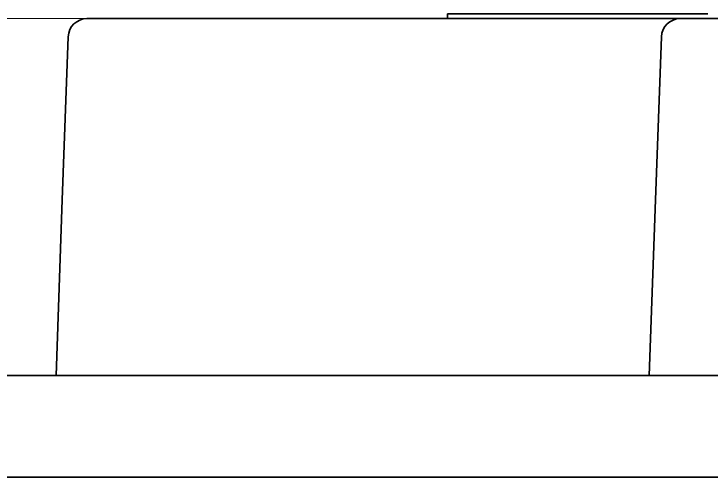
# Model space of a CAD drawing. Extents: x 5809 to 10669, y -850 to 3566.
# Drawn here: x 8672.5 to 8747.1, y 973 to 1022.5 of the extents above; entities that cross this region are included whole.
import ezdxf

# ---------------------------------------------------------------- set-up
doc = ezdxf.new("R2010")
doc.units = 0
doc.header["$LTSCALE"] = 5
doc.layers.get('0').update_dxf_attribs({"linetype": 'CONTINUOUS', "lineweight": 0})
doc.layers.add('1', color=7, linetype='CONTINUOUS', true_color=0xffffff)

msp = doc.modelspace()

# ---------------------------------------------------------------- linework, layer by layer
at = {"color": 4}
msp.add_line((8602.77, 1022.026), (8702.77, 1022.026), dxfattribs=at)
at = {"layer": '1', "color": 7, "linetype": 'Continuous', "lineweight": 35}
for p, q in [((8680.318, 1022.026), (8743.75, 1022.026)), ((8718.883, 1022.526), (8718.883, 1022.026)), ((8743.75, 1022.026), (8862.39, 1022.026)), ((8678.319, 1020.096), (8677.676, 1002.673)), ((8741.749, 1020.096), (8741.106, 1002.673)), ((8677.676, 1002.673), (8677.019, 983.876)), ((8741.106, 1002.673), (8740.449, 983.876)), ((8404.813, 983.876), (9201.328, 983.876)), ((8378.57, 973.026), (9227.57, 973.026))]:
    msp.add_line(p, q, dxfattribs=at)
for centre in [(8680.318, 1020.026), (8743.748, 1020.026)]:
    msp.add_arc(centre, 2, 90, 178, dxfattribs=at)
msp.add_open_spline([(8718.883, 1022.526), (8718.883, 1022.526), (8719.139, 1022.526), (8720.864, 1022.526), (8725.853, 1022.526), (8734.969, 1022.526), (8742.458, 1022.526), (8746.723, 1022.526)], degree=3, knots=[0, 0, 0, 0, 0.070795, 0.150368, 0.353619, 0.637191, 1, 1, 1, 1], dxfattribs=at)

doc.saveas('drawing.dxf')
